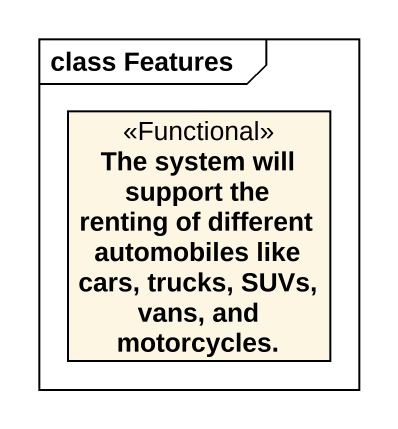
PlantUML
@startuml
mainframe class Features
hide circle
hide empty members
class "The system will support the renting of different automobiles like cars, trucks, SUVs, vans, and motorcycles." as The_system_will_support_the <<Functional>>
@enduml
